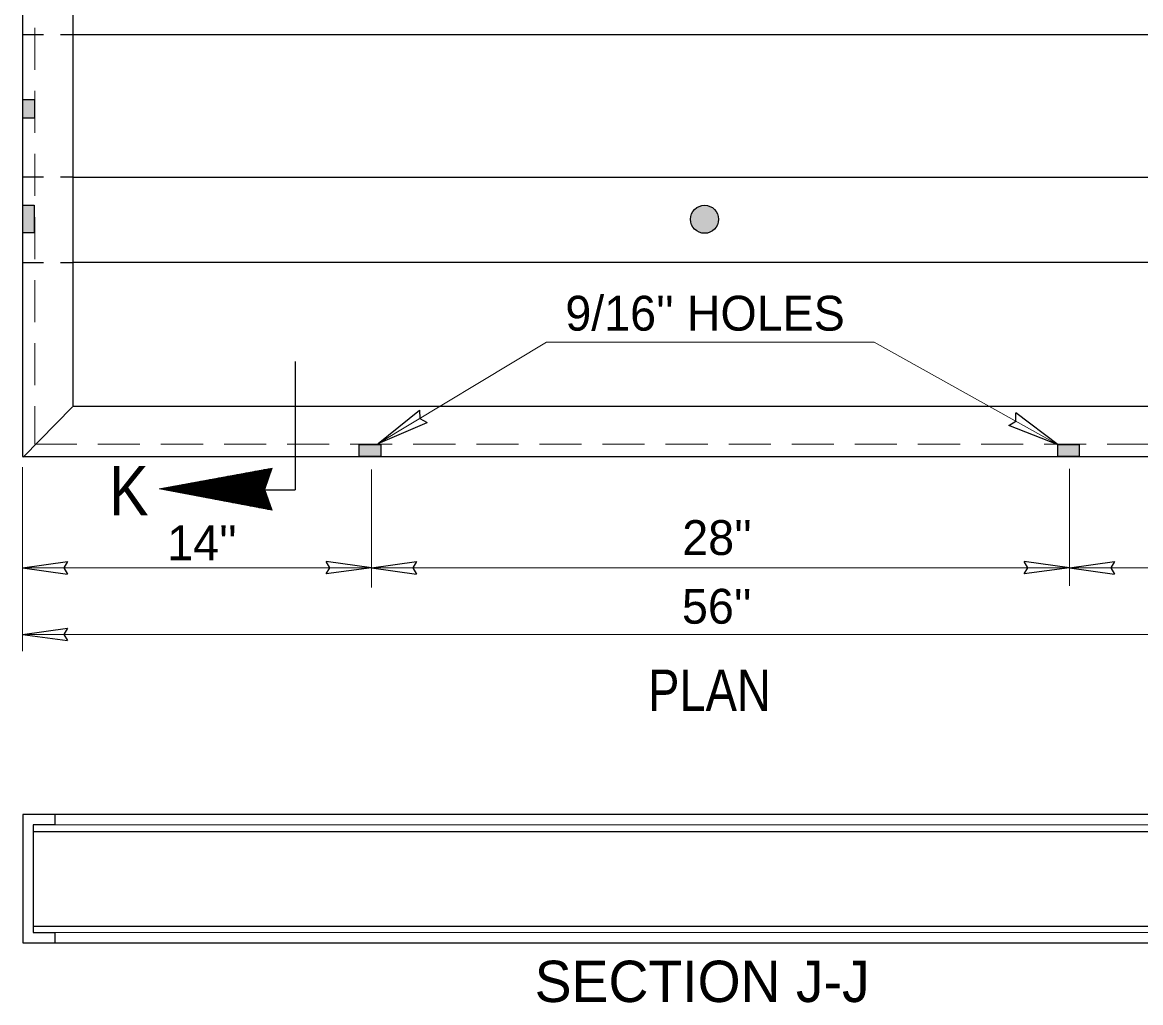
# Model space of a CAD drawing. Extents: x 139 to 512, y -134 to 135.
# Drawn here: x 337.17 to 377.86, y 6.32 to 41.98 of the extents above; entities that cross this region are included whole.
import ezdxf

# ---------------------------------------------------------------- set-up
doc = ezdxf.new("R2010")
doc.units = 0
doc.header["$LTSCALE"] = 0.51
doc.linetypes.add('MEDIUM_DASHED', pattern=[4.5, 3, -1.5])
doc.linetypes.add('SHORT_DASHED', pattern=[2.7, 1.5, -1.2])
doc.layers.add('1', color=7, linetype='Continuous', lineweight=13)

msp = doc.modelspace()

# ---------------------------------------------------------------- hatches: boundary and pattern name
at = {"layer": '1'}
for points in [[(337.1791, 38.5139), (337.6219, 38.5139), (337.6219, 39.1705), (337.1791, 39.1705)], [(337.1952, 35.3399), (337.6066, 35.3399), (337.6066, 34.333), (337.1952, 34.333)], [(362.5012, 34.82, 1), (361.4808, 34.82, 1)], [(350.2114, 26.1955), (349.4292, 26.1955), (349.4292, 26.6297), (350.2114, 26.6297)], [(375.6252, 26.1955), (374.8429, 26.1955), (374.8429, 26.6297), (375.6252, 26.6297)]]:
    msp.add_hatch(color=256, dxfattribs=at).paths.add_polyline_path(points)

# ---------------------------------------------------------------- linework, layer by layer
at = {"layer": '1', "linetype": 'SHORT_DASHED', "lineweight": 25}
for p, q in [((337.1783, 41.5484), (339.0068, 41.5484)), ((337.1783, 36.361), (339.0068, 36.361)), ((337.1783, 33.2459), (339.0068, 33.2459))]:
    msp.add_line(p, q, dxfattribs=at)
at = {"layer": '1', "lineweight": 25}
for p, q in [((339.0068, 41.539), (385.7821, 41.539)), ((339.0068, 36.3577), (385.7821, 36.3577)), ((339.0068, 33.2575), (385.7821, 33.2575)), ((347.1012, 29.6489), (347.1012, 24.9749)), ((337.2053, 26.1614), (339.0004, 27.9997)), ((350.1184, 26.6612), (351.6229, 27.8762)), ((374.8572, 26.6114), (373.3141, 27.7765)), ((350.1184, 26.6612), (351.8952, 27.4255)), ((374.8572, 26.6114), (373.0568, 27.3172)), ((342.9511, 24.9749), (347.1012, 24.9749)), ((337.1734, 22.1395), (338.8141, 22.3645)), ((337.1734, 22.1395), (338.8141, 21.9145)), ((349.8698, 22.141), (348.2299, 22.3667)), ((349.8698, 22.141), (348.2299, 21.916)), ((349.8706, 22.1395), (351.5112, 22.3645)), ((349.8706, 22.1395), (351.5112, 21.9145)), ((375.2637, 22.141), (373.6238, 22.3667)), ((375.2637, 22.141), (373.6238, 21.916)), ((375.2641, 22.1395), (376.9047, 22.3645)), ((375.2641, 22.1395), (376.9047, 21.9145)), ((337.1734, 19.714), (338.8141, 19.939)), ((337.1734, 19.714), (338.8141, 19.489)), ((338.3588, 13.1635), (338.3588, 12.7885)), ((337.5642, 8.8652), (338.3588, 8.8652)), ((338.3588, 8.8652), (338.3588, 8.4902)), ((337.1892, 8.4902), (386.7702, 8.4902))]:
    msp.add_line(p, q, dxfattribs=at)
at = {"layer": '1'}
for p, q in [((337.1734, 19.1099), (337.1734, 25.8025)), ((345.5251, 25.6319), (345.5251, 24.3742)), ((345.5554, 25.6375), (345.5554, 24.3682)), ((345.5854, 25.6427), (345.5854, 24.3625)), ((345.6154, 25.6484), (345.6154, 24.3569)), ((346.2184, 25.651), (345.6278, 25.651)), ((345.6454, 25.654), (345.6454, 24.3509)), ((345.6758, 25.6597), (345.6758, 24.3457)), ((345.7058, 25.6649), (345.7058, 24.34)), ((345.7358, 25.6705), (345.7358, 24.334)), ((345.7658, 25.6762), (345.7658, 24.3284)), ((346.2286, 25.681), (345.7924, 25.681)), ((345.7962, 25.6817), (345.7962, 24.3224)), ((345.8262, 25.687), (345.8262, 24.3167)), ((345.8562, 25.6927), (345.8562, 24.3115)), ((345.8862, 25.6982), (345.8862, 24.3055)), ((345.9166, 25.7039), (345.9166, 24.2999)), ((345.9466, 25.7092), (345.9466, 24.2939)), ((346.2379, 25.711), (345.9567, 25.711)), ((345.9766, 25.7147), (345.9766, 24.2882)), ((346.0066, 25.7204), (346.0066, 25.0109)), ((346.0369, 25.726), (346.0369, 25.102)), ((346.0669, 25.7312), (346.0669, 25.1932)), ((346.0969, 25.7369), (346.0969, 25.2839)), ((346.2477, 25.741), (346.1209, 25.741)), ((346.1269, 25.7425), (346.1269, 25.375)), ((346.1573, 25.7477), (346.1573, 25.4657)), ((346.1873, 25.753), (346.1873, 25.5565)), ((346.2173, 25.7587), (346.2173, 25.648)), ((346.2473, 25.7643), (346.2473, 25.7387)), ((349.8702, 21.421), (349.8702, 25.7147)), ((375.2637, 21.4802), (375.2637, 25.744)), ((343.2983, 25.2242), (343.2983, 24.796)), ((346.0789, 25.2295), (343.3276, 25.2295)), ((343.3283, 25.2295), (343.3283, 24.7912)), ((343.3583, 25.2352), (343.3583, 24.7855)), ((343.3887, 25.2407), (343.3887, 24.7795)), ((343.4187, 25.2464), (343.4187, 24.7739)), ((343.4487, 25.2517), (343.4487, 24.7675)), ((343.4787, 25.2572), (343.4787, 24.7622)), ((346.0891, 25.2595), (343.4922, 25.2595)), ((343.5091, 25.2629), (343.5091, 24.757)), ((343.5391, 25.2685), (343.5391, 24.751)), ((343.5691, 25.2737), (343.5691, 24.7454)), ((343.5991, 25.2794), (343.5991, 24.7394)), ((343.6294, 25.285), (343.6294, 24.7338)), ((346.0988, 25.2899), (343.6557, 25.2899)), ((343.6594, 25.2907), (343.6594, 24.7282)), ((343.6894, 25.2959), (343.6894, 24.7222)), ((343.7194, 25.3015), (343.7194, 24.7169)), ((343.7498, 25.3072), (343.7498, 24.7112)), ((343.7798, 25.3127), (343.7798, 24.7052)), ((343.8098, 25.3177), (343.8098, 24.6997)), ((346.1086, 25.3199), (343.8203, 25.3199)), ((343.8398, 25.3232), (343.8398, 24.6937)), ((343.8702, 25.3289), (343.8702, 24.688)), ((343.9002, 25.3345), (343.9002, 24.6827)), ((343.9302, 25.3397), (343.9302, 24.6767)), ((343.9602, 25.3454), (343.9602, 24.6712)), ((346.1187, 25.3499), (343.9846, 25.3499)), ((343.9906, 25.351), (343.9906, 24.6652)), ((344.0206, 25.3567), (344.0206, 24.6595)), ((344.0506, 25.3619), (344.0506, 24.6539)), ((344.0806, 25.3675), (344.0806, 24.6479)), ((344.1109, 25.3732), (344.1109, 24.6427)), ((344.1409, 25.3788), (344.1409, 24.637)), ((346.1288, 25.3799), (344.1488, 25.3799)), ((344.1709, 25.384), (344.1709, 24.631)), ((344.2009, 25.3897), (344.2009, 24.6254)), ((344.2313, 25.3953), (344.2313, 24.6194)), ((344.2613, 25.4009), (344.2613, 24.6137)), ((344.2913, 25.4062), (344.2913, 24.6085)), ((346.1386, 25.4102), (344.3134, 25.4102)), ((344.3213, 25.4117), (344.3213, 24.6025)), ((344.3517, 25.4174), (344.3517, 24.5969)), ((344.3817, 25.423), (344.3817, 24.5909)), ((344.4117, 25.4282), (344.4117, 24.5852)), ((344.4417, 25.4335), (344.4417, 24.5797)), ((344.4721, 25.4392), (344.4721, 24.5737)), ((346.1487, 25.4402), (344.4777, 25.4402)), ((344.5021, 25.4444), (344.5021, 24.5684)), ((344.5321, 25.4497), (344.5321, 24.5627)), ((344.5621, 25.4552), (344.5621, 24.5567)), ((344.5924, 25.4609), (344.5924, 24.5512)), ((344.6224, 25.4662), (344.6224, 24.5452)), ((346.1588, 25.4703), (344.6419, 25.4703)), ((344.6524, 25.4718), (344.6524, 24.5395)), ((344.6824, 25.4774), (344.6824, 24.5343)), ((344.7128, 25.483), (344.7128, 24.5282)), ((344.7428, 25.4883), (344.7428, 24.5227)), ((344.7728, 25.4939), (344.7728, 24.5167)), ((344.8028, 25.4995), (344.8028, 24.511)), ((346.1689, 25.5002), (344.8066, 25.5002)), ((344.8332, 25.5052), (344.8332, 24.5054)), ((344.8632, 25.5104), (344.8632, 24.4994)), ((344.8932, 25.516), (344.8932, 24.4942)), ((344.9232, 25.5217), (344.9232, 24.4885)), ((344.9536, 25.5272), (344.9536, 24.4825)), ((346.1783, 25.5307), (344.9708, 25.5307)), ((344.9836, 25.5325), (344.9836, 24.4769)), ((345.0136, 25.5382), (345.0136, 24.4709)), ((345.0436, 25.5437), (345.0436, 24.4652)), ((345.0739, 25.5494), (345.0739, 24.46)), ((345.1039, 25.5547), (345.1039, 24.454)), ((345.1339, 25.5602), (345.1339, 24.4484)), ((346.1884, 25.5607), (345.1351, 25.5607)), ((345.1639, 25.5659), (345.1639, 24.4424)), ((345.1943, 25.5715), (345.1943, 24.4367)), ((345.2243, 25.5768), (345.2243, 24.4312)), ((345.2543, 25.5824), (345.2543, 24.4252)), ((345.2843, 25.588), (345.2843, 24.4199)), ((346.1986, 25.5907), (345.2997, 25.5907)), ((345.3147, 25.5937), (345.3147, 24.4142)), ((345.3447, 25.5985), (345.3447, 24.4082)), ((345.3747, 25.6042), (345.3747, 24.4027)), ((345.4047, 25.6097), (345.4047, 24.3967)), ((345.4351, 25.6154), (345.4351, 24.391)), ((346.2087, 25.6207), (345.4636, 25.6207)), ((345.4651, 25.6207), (345.4651, 24.3857)), ((345.4951, 25.6262), (345.4951, 24.3797)), ((342.1546, 25.0147), (342.1546, 25.0135)), ((346.0092, 25.0188), (342.1767, 25.0188)), ((342.1849, 25.0203), (342.1849, 25.0079)), ((342.2149, 25.0255), (342.2149, 25.0019)), ((342.2449, 25.0307), (342.2449, 24.9962)), ((342.2749, 25.0364), (342.2749, 24.9902)), ((345.9998, 24.9887), (342.2851, 24.9887)), ((342.3053, 25.042), (342.3053, 24.9847)), ((342.3353, 25.0477), (342.3353, 24.9794)), ((346.0193, 25.0492), (342.3413, 25.0492)), ((342.3653, 25.0529), (342.3653, 24.9734)), ((342.3953, 25.0585), (342.3953, 24.9677)), ((342.4257, 25.0642), (342.4257, 24.9617)), ((346.0103, 24.9587), (342.4437, 24.9587)), ((342.4557, 25.0697), (342.4557, 24.9562)), ((342.4857, 25.075), (342.4857, 24.9505)), ((346.0291, 25.0792), (342.5059, 25.0792)), ((342.5157, 25.0807), (342.5157, 24.9445)), ((342.5461, 25.0862), (342.5461, 24.9392)), ((342.5761, 25.0919), (342.5761, 24.9337)), ((346.0208, 24.9288), (342.6019, 24.9288)), ((342.6061, 25.0972), (342.6061, 24.9277)), ((342.6361, 25.1028), (342.6361, 24.922)), ((342.6664, 25.1084), (342.6664, 24.916)), ((346.0392, 25.1092), (342.6698, 25.1092)), ((342.6964, 25.114), (342.6964, 24.9104)), ((342.7264, 25.1192), (342.7264, 24.9052)), ((342.7564, 25.1249), (342.7564, 24.8992)), ((346.0313, 24.8984), (342.7606, 24.8984)), ((342.7868, 25.1305), (342.7868, 24.8935)), ((342.8168, 25.1362), (342.8168, 24.8875)), ((346.0489, 25.1392), (342.8344, 25.1392)), ((342.8468, 25.1414), (342.8468, 24.8819)), ((342.8768, 25.147), (342.8768, 24.8762)), ((342.9072, 25.1527), (342.9072, 24.8702)), ((346.0411, 24.8684), (342.9196, 24.8684)), ((342.9372, 25.1582), (342.9372, 24.865)), ((342.9672, 25.1635), (342.9672, 24.8597)), ((342.9972, 25.1687), (342.9972, 24.8534)), ((346.0587, 25.1695), (342.9991, 25.1695)), ((343.0276, 25.1744), (343.0276, 24.8477)), ((343.0576, 25.18), (343.0576, 24.8417)), ((346.0519, 24.8384), (343.0778, 24.8384)), ((343.0876, 25.1852), (343.0876, 24.8362)), ((343.1176, 25.1909), (343.1176, 24.8313)), ((343.1479, 25.1965), (343.1479, 24.8249)), ((346.0688, 25.1995), (343.1629, 25.1995)), ((343.1779, 25.2022), (343.1779, 24.8197)), ((343.2079, 25.2074), (343.2079, 24.8133)), ((343.2379, 25.213), (343.2379, 24.8077)), ((343.2683, 25.2187), (343.2683, 24.8024)), ((346.0066, 24.9697), (346.0066, 24.2827)), ((346.0369, 24.8819), (346.0369, 24.2767)), ((346.0624, 24.8084), (343.2364, 24.8084)), ((346.0729, 24.778), (343.3951, 24.778)), ((346.0831, 24.748), (343.5533, 24.748)), ((346.0932, 24.718), (343.7127, 24.718)), ((346.1041, 24.688), (343.8713, 24.688)), ((346.1146, 24.6577), (344.0296, 24.6577)), ((346.1247, 24.6277), (344.1882, 24.6277)), ((346.1352, 24.5977), (344.3472, 24.5977)), ((346.1457, 24.5677), (344.5054, 24.5677)), ((346.1554, 24.5373), (344.6641, 24.5373)), ((346.1663, 24.5072), (344.8227, 24.5072)), ((346.1768, 24.4772), (344.9809, 24.4772)), ((346.1873, 24.4473), (345.1399, 24.4473)), ((346.1974, 24.4169), (345.2986, 24.4169)), ((346.0669, 24.7952), (346.0669, 24.2714)), ((346.0969, 24.7079), (346.0969, 24.2658)), ((346.1269, 24.6212), (346.1269, 24.2598)), ((346.1573, 24.5343), (346.1573, 24.2542)), ((346.1873, 24.4465), (346.1873, 24.2482)), ((346.2076, 24.3869), (345.4568, 24.3869)), ((346.2184, 24.3569), (345.6154, 24.3569)), ((346.2289, 24.3269), (345.7741, 24.3269)), ((346.2391, 24.2965), (345.9327, 24.2965)), ((346.2496, 24.2665), (346.0913, 24.2665)), ((346.2173, 24.3599), (346.2173, 24.2425)), ((346.2473, 24.2725), (346.2473, 24.2372)), ((346.2601, 24.2365), (346.2499, 24.2365)), ((375.2637, 22.1407), (387.6394, 22.1407)), ((337.1734, 19.7144), (387.6394, 19.7144)), ((386.7702, 12.7885), (338.3588, 12.7885)), ((338.3588, 8.8652), (386.7702, 8.8652))]:
    msp.add_line(p, q, dxfattribs=at)
at = {"layer": '1', "lineweight": 25}
for points in [[(337.1757, 26.1857), (387.6136, 26.1857), (387.6136, 76.6627), (337.1757, 76.6627)], [(339.0068, 28.0169), (385.7821, 28.0169), (385.7821, 74.8312), (339.0068, 74.8312)], [(337.1791, 38.5139), (337.6219, 38.5139), (337.6219, 39.1705), (337.1791, 39.1705)], [(337.1952, 35.3399), (337.6066, 35.3399), (337.6066, 34.333), (337.1952, 34.333)], [(350.2114, 26.1955), (349.4292, 26.1955), (349.4292, 26.6297), (350.2114, 26.6297)], [(375.6252, 26.1955), (374.8429, 26.1955), (374.8429, 26.6297), (375.6252, 26.6297)], [(337.5713, 9.0977), (387.5667, 9.0977), (387.5667, 12.5279), (337.5713, 12.5279)]]:
    msp.add_lwpolyline(points, close=True, dxfattribs=at)
at = {"layer": '1', "linetype": 'MEDIUM_DASHED'}
msp.add_lwpolyline([(337.6257, 26.6357), (387.1636, 26.6357), (387.1636, 76.2127), (337.6257, 76.2127)], close=True, dxfattribs=at)
at = {"layer": '1'}
for points in [[(350.1177, 26.662), (356.2377, 30.3535), (368.1668, 30.3535), (374.8572, 26.6103)], [(337.1734, 22.1407), (349.8702, 22.1407), (375.2637, 22.1407)]]:
    msp.add_lwpolyline(points, dxfattribs=at)
at = {"layer": '1', "lineweight": 25}
for points in [[(351.6229, 27.8762), (351.6334, 27.5722), (351.8952, 27.4255)], [(373.0568, 27.3172), (373.3159, 27.4769), (373.3141, 27.7765)], [(338.8141, 22.3645), (338.6869, 22.1372), (338.8141, 21.9145)], [(348.2299, 21.916), (348.3571, 22.1437), (348.2299, 22.3667)], [(351.5112, 22.3645), (351.3837, 22.1372), (351.5112, 21.9145)], [(373.6238, 21.916), (373.7506, 22.1437), (373.6238, 22.3667)], [(376.9047, 22.3645), (376.7779, 22.1372), (376.9047, 21.9145)], [(338.8141, 19.939), (338.6869, 19.7114), (338.8141, 19.489)], [(386.7702, 13.1635), (337.1892, 13.1635), (337.1892, 8.4902)], [(338.3423, 12.7885), (337.5642, 12.7885), (337.5642, 8.8652)]]:
    msp.add_lwpolyline(points, dxfattribs=at)
at = {"layer": '1'}
msp.add_lwpolyline([(346.2608, 24.2342), (342.1512, 25.0139), (346.2567, 25.7662), (345.9998, 24.9899)], close=True, dxfattribs=at)
at = {"layer": '1', "lineweight": 25}
msp.add_circle((361.991, 34.82), 0.5102, dxfattribs=at)

# ---------------------------------------------------------------- texts
at = {"layer": '1'}
for s, height, p in [("9/16'' HOLES", 1.268, (356.9269, 30.769)), ("14''", 1.268, (342.4433, 22.4137)), ("28''", 1.268, (361.1802, 22.6064)), ("56''", 1.268, (361.1697, 20.1067)), ('SECTION J-J', 1.505, (355.8113, 6.3407))]:
    msp.add_text(s, height=height, dxfattribs=at).set_placement(p)
for s, height, width, p in [('K', 1.8, 0.9, (340.3238, 24.0449)), ('PLAN', 1.505, 0.85, (359.9374, 16.9315))]:
    msp.add_text(s, height=height, dxfattribs=dict(at, width=width)).set_placement(p)

doc.saveas('drawing.dxf')
